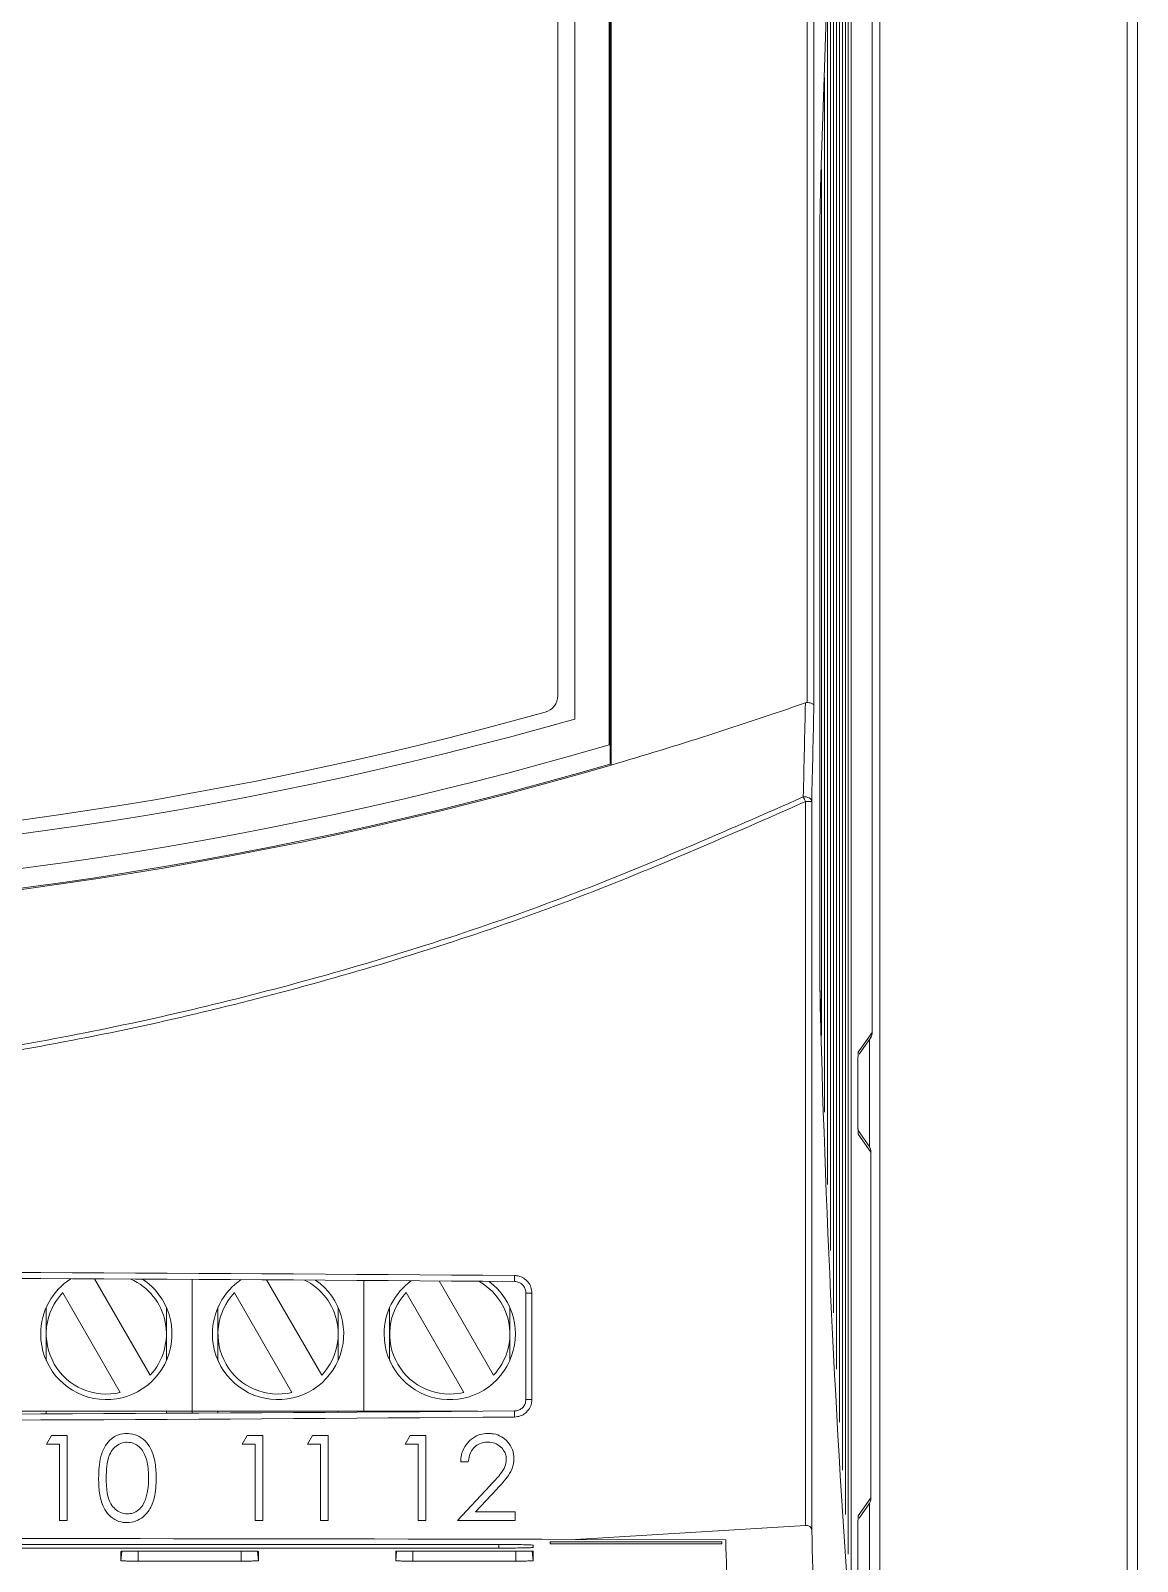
# Model space of a CAD drawing. Header units: millimetres. Extents: x -829 to 2887, y -460 to 1788.
# Drawn here: x -756.25 to -724.03, y 487.16 to 531.72 of the extents above; entities that cross this region are included whole.
import ezdxf

# ---------------------------------------------------------------- set-up
doc = ezdxf.new("R2010")
doc.units = ezdxf.units.MM
doc.layers.add('Inversor', color=4, linetype='Continuous')

msp = doc.modelspace()

# ---------------------------------------------------------------- linework, layer by layer
at = {"layer": 'Inversor', "linetype": 'Continuous', "lineweight": 15}
for p, q in [((-731.525, 600.341), (-731.525, 472.541)), ((-724.326, 472.541), (-724.326, 600.341)), ((-724.026, 472.541), (-724.026, 600.341)), ((-732.358, 570.383), (-732.358, 486.307)), ((-732.445, 487.374), (-732.445, 558.718)), ((-732.445, 487.369), (-732.445, 558.718)), ((-732.53, 557.332), (-732.53, 488.525)), ((-739.407, 545.65), (-739.404, 510.928)), ((-733.645, 512.162), (-733.645, 543.644)), ((-733.445, 543.723), (-733.445, 512.083)), ((-732.79, 492.758), (-732.79, 543.491)), ((-732.79, 492.753), (-732.79, 543.487)), ((-732.875, 539.693), (-732.875, 494.397)), ((-732.963, 496.209), (-732.963, 536.141)), ((-732.962, 496.213), (-732.962, 536.145)), ((-733.048, 533.329), (-733.048, 498.129)), ((-733.135, 500.237), (-733.135, 530.355)), ((-733.135, 500.241), (-733.135, 530.351)), ((-733.221, 527.681), (-733.221, 502.465)), ((-739.382, 525.781), (-739.405, 525.785)), ((-733.686, 488.208), (-733.686, 509.28)), ((-733.509, 509.28), (-733.509, 488.067)), ((-732.153, 501.989), (-731.75, 502.559)), ((-732.13, 501.925), (-731.805, 502.386)), ((-731.825, 499.223), (-731.825, 502.357)), ((-731.75, 502.559), (-731.75, 502.56)), ((-732.168, 500.235), (-732.168, 501.348)), ((-732.168, 501.348), (-732.168, 501.348)), ((-732.168, 500.235), (-732.168, 501.348)), ((-732.168, 500.235), (-732.168, 500.235)), ((-731.841, 499.248), (-732.16, 499.7)), ((-731.786, 499.075), (-732.153, 499.594)), ((-731.786, 499.075), (-731.786, 489.008)), ((-742.163, 495.483), (-742.163, 495.308)), ((-754.398, 495.387), (-752.777, 492.579)), ((-744.362, 495.325), (-742.777, 492.58)), ((-743.643, 492.08), (-745.32, 494.985)), ((-741.832, 491.874), (-741.832, 494.974)), ((-741.658, 494.974), (-741.832, 494.974)), ((-741.658, 491.874), (-741.658, 494.974)), ((-755.799, 493.011), (-755.799, 494.552)), ((-752.299, 494.552), (-752.299, 493.012)), ((-747.299, 494.552), (-747.299, 493.012)), ((-755.798, 491.455), (-755.798, 491.532)), ((-752.298, 491.532), (-752.298, 491.472)), ((-747.298, 491.532), (-747.298, 491.503)), ((-742.163, 491.365), (-742.163, 491.541)), ((-741.658, 491.874), (-741.832, 491.874)), ((-755.414, 490.57), (-755.414, 488.354)), ((-755.192, 488.354), (-755.192, 490.824)), ((-749.493, 490.824), (-749.95, 490.824)), ((-744.744, 490.824), (-745.201, 490.824)), ((-744.966, 490.57), (-744.966, 488.354)), ((-742.869, 489.376), (-743.826, 488.354)), ((-743.297, 488.608), (-742.68, 489.267)), ((-732.153, 488.489), (-731.786, 489.008)), ((-732.13, 488.425), (-731.841, 488.835)), ((-731.825, 485.726), (-731.825, 488.86)), ((-743.826, 488.354), (-742.148, 488.354)), ((-742.148, 488.608), (-743.297, 488.608)), ((-732.155, 488.447), (-732.153, 488.489)), ((-733.686, 488.208), (-740.392, 487.804)), ((-742.623, 487.656), (-800.623, 487.656)), ((-800.623, 487.549), (-742.623, 487.549)), ((-753.623, 487.454), (-753.623, 487.181)), ((-753.599, 487.452), (-753.623, 487.181)), ((-750.123, 487.464), (-753.123, 487.464)), ((-753.123, 487.464), (-753.123, 487.171)), ((-750.123, 487.464), (-750.123, 487.171)), ((-749.647, 487.456), (-749.623, 487.181)), ((-749.623, 487.181), (-749.623, 487.454)), ((-745.623, 487.454), (-745.623, 487.181)), ((-745.599, 487.452), (-745.623, 487.181)), ((-742.123, 487.464), (-745.123, 487.464)), ((-745.123, 487.464), (-745.123, 487.171)), ((-742.623, 487.656), (-742.623, 487.549)), ((-742.123, 487.464), (-742.123, 487.171)), ((-741.647, 487.456), (-741.623, 487.181)), ((-741.629, 487.635), (-741.623, 487.57)), ((-741.623, 487.57), (-741.623, 487.635)), ((-741.623, 487.181), (-741.623, 487.454)), ((-741.123, 487.67), (-741.123, 487.735)), ((-741.123, 487.735), (-736.123, 487.735)), ((-741.117, 487.735), (-741.123, 487.67)), ((-736.123, 487.67), (-741.123, 487.67)), ((-740.392, 487.804), (-736.014, 487.788)), ((-736.123, 487.735), (-736.123, 487.67)), ((-732.168, 486.735), (-732.168, 487.848)), ((-732.168, 487.848), (-732.168, 487.848)), ((-732.168, 486.735), (-732.168, 487.848)), ((-753.123, 487.171), (-750.123, 487.171)), ((-745.123, 487.171), (-742.123, 487.171))]:
    msp.add_line(p, q, dxfattribs=at)
at = {"layer": 'Inversor', "linetype": 'Continuous', "lineweight": 0}
for p, q in [((-732.617, 489.82), (-732.617, 552.122)), ((-732.703, 547.604), (-732.703, 491.21)), ((-739.382, 510.369), (-739.382, 545.437)), ((-739.347, 510.343), (-739.347, 545.463)), ((-740.404, 511.681), (-740.406, 544.897)), ((-740.906, 536.347), (-740.904, 512.362)), ((-739.405, 529.812), (-739.382, 529.812)), ((-739.405, 528.839), (-739.382, 528.843)), ((-739.405, 525.569), (-739.382, 525.569)), ((-733.275, 525.043), (-733.275, 505.043)), ((-739.382, 524.812), (-739.405, 524.812)), ((-733.686, 509.28), (-733.509, 509.28)), ((-751.549, 495.372), (-751.548, 491.532)), ((-749.382, 495.359), (-747.777, 492.58)), ((-746.549, 495.341), (-746.548, 491.532)), ((-753.643, 492.079), (-755.32, 494.984)), ((-748.643, 492.08), (-750.32, 494.984)), ((-750.799, 493.012), (-750.799, 494.552)), ((-745.799, 493.012), (-745.799, 494.552)), ((-742.299, 494.553), (-742.299, 493.012)), ((-751.548, 491.532), (-756.548, 491.531)), ((-751.548, 491.476), (-751.548, 491.532)), ((-746.548, 491.532), (-751.548, 491.532)), ((-750.798, 491.481), (-750.798, 491.532)), ((-746.548, 491.508), (-746.548, 491.532)), ((-743.233, 491.532), (-746.548, 491.532)), ((-745.798, 491.513), (-745.798, 491.532)), ((-755.649, 490.824), (-755.794, 490.57)), ((-755.794, 490.57), (-755.414, 490.57)), ((-755.192, 490.824), (-755.649, 490.824)), ((-749.95, 490.824), (-750.095, 490.57)), ((-750.095, 490.57), (-749.715, 490.57)), ((-749.715, 490.57), (-749.715, 488.354)), ((-749.493, 488.354), (-749.493, 490.824)), ((-748.05, 490.824), (-748.195, 490.57)), ((-748.195, 490.57), (-747.815, 490.57)), ((-747.594, 490.824), (-748.05, 490.824)), ((-747.815, 490.57), (-747.815, 488.354)), ((-747.594, 488.354), (-747.594, 490.824)), ((-745.201, 490.824), (-745.346, 490.57)), ((-745.346, 490.57), (-744.966, 490.57)), ((-744.744, 488.354), (-744.744, 490.824)), ((-743.731, 490.064), (-743.51, 490.064)), ((-755.414, 488.354), (-755.192, 488.354)), ((-749.715, 488.354), (-749.493, 488.354)), ((-747.815, 488.354), (-747.594, 488.354)), ((-744.966, 488.354), (-744.744, 488.354)), ((-742.148, 488.354), (-742.148, 488.608))]:
    msp.add_line(p, q, dxfattribs=at)
at = {"layer": 'Inversor', "linetype": 'Continuous', "lineweight": 15, "flags": 128}
for points in [[(-732.213, 587.387), (-732.248, 582.249), (-732.29, 577.191), (-732.338, 572.229), (-732.392, 567.375), (-732.453, 562.643), (-732.519, 558.045), (-732.591, 553.595), (-732.67, 549.304), (-732.753, 545.184), (-732.841, 541.246), (-732.935, 537.502), (-733.033, 533.961), (-733.136, 530.632), (-733.243, 527.526)], [(-731.805, 502.386), (-731.805, 502.386), (-731.805, 502.386), (-731.805, 502.386), (-731.805, 502.386), (-731.805, 502.386), (-731.758, 502.49), (-731.753, 502.516), (-731.751, 502.534)]]:
    msp.add_lwpolyline(points, dxfattribs=at)
at = {"layer": 'Inversor', "linetype": 'Continuous', "lineweight": 0, "flags": 128}
msp.add_lwpolyline([(-733.755, 509.413), (-733.711, 509.417), (-733.667, 509.413), (-733.624, 509.402), (-733.587, 509.386), (-733.555, 509.364), (-733.53, 509.339), (-733.515, 509.31), (-733.509, 509.28)], dxfattribs=at)
at = {"layer": 'Inversor', "linetype": 'Continuous', "lineweight": 15}
for centre, radius, start, end in [((-656.232, 525.277), 77.043, 178.32706, 180.17374), ((-741.404, 512.362), 0.5, 285.5724, 0.0039), ((-771.583, 620.732), 115, 286.2788, 289.23749), ((-771.486, 621.088), 113.737, 254.14833, 285.85954), ((-771.736, 621.202), 113.487, 254.43548, 285.5724), ((-771.486, 621.088), 114.737, 253.77069, 286.23718), ((139.869, 534.782), 873.687, 182.033618, 182.119803), ((-319.181, 514.271), 414.228, 181.61418, 184.22184), ((-732.05, 502.559), 0.3, 324.7937, 0.0136), ((-754.049, 493.782), 1.912, 122.7305, 180.0039), ((-754.049, 493.782), 1.912, 180.0039, 56.7106), ((-749.049, 493.782), 1.912, 124.1724, 180.0039), ((-749.049, 493.782), 1.912, 180.0039, 55.109), ((-744.049, 493.782), 1.912, 125.9119, 180.0039), ((-744.049, 493.782), 1.912, 180.0039, 53.2092)]:
    msp.add_arc(centre, radius, start, end, dxfattribs=at)
at = {"layer": 'Inversor', "linetype": 'Continuous', "lineweight": 0}
for centre, radius, start, end in [((-771.583, 620.732), 115, 253.681, 286.2788), ((-771.583, 620.732), 114.965, 253.69404, 286.26575), ((-734.984, 508.692), 1.425, 24.3373, 30.4034), ((-654.052, 504.827), 79.223, 179.84389, 181.6088), ((-754.049, 493.782), 1.75, 316.6055, 66.1039), ((-749.049, 493.782), 1.75, 316.6055, 63.8141), ((-744.049, 493.782), 1.75, 316.6055, 61.2025), ((-754.049, 493.782), 1.75, 136.6055, 283.4024), ((-749.049, 493.782), 1.75, 136.6055, 283.4024), ((-744.049, 493.782), 1.75, 136.6055, 283.4024)]:
    msp.add_arc(centre, radius, start, end, dxfattribs=at)
at = {"layer": 'Inversor', "linetype": 'Continuous', "lineweight": 15}
for centre, major_axis, ratio, start_param, end_param in [((-732.086, 499.075), (0.173, -0.245), 0.999087, 0.955389, 1.570796), ((-771.623, 467.793), (317.867, 0), 0.087489, 1.477982, 1.663611), ((-771.623, 467.793), (315.867, 0), 0.087489, 1.477392, 1.6642), ((-771.623, 519.055), (315.867, 0), 0.087489, 4.618985, 4.805793), ((-771.623, 519.055), (317.867, 0), 0.087489, 4.619575, 4.805203), ((-732.086, 489.008), (-0.173, -0.245), 0.999087, 1.570796, 2.186203), ((-771.623, 481.178), (317.867, 0), 0.020947, 1.472384, 1.669208)]:
    msp.add_ellipse(centre, major_axis=major_axis, ratio=ratio, start_param=start_param, end_param=end_param, dxfattribs=at)
for points, knots in [([(-731.75, 502.56), (-731.749, 502.562), (-731.749, 502.567), (-731.749, 502.581), (-731.748, 502.601), (-731.749, 503.002), (-731.748, 504.903), (-731.749, 512.929), (-731.748, 521.421), (-731.748, 530.007), (-731.748, 533.296), (-731.748, 535.699), (-731.748, 536.5)], [0, 0, 0, 0, 0.000651, 0.001253, 0.00185, 0.002596, 0.036258, 0.170905, 0.709493, 0.787687, 0.929229, 1, 1, 1, 1]), ([(-733.755, 509.413), (-733.744, 509.879), (-733.724, 510.792), (-733.703, 511.706), (-733.693, 512.154)], [0, 0, 0, 0, 0.510296, 1, 1, 1, 1]), ([(-733.645, 512.162), (-733.623, 512.161), (-733.58, 512.159), (-733.523, 512.146), (-733.478, 512.127), (-733.452, 512.106), (-733.445, 512.09), (-733.445, 512.083), (-733.445, 512.083)], [0, 0, 0, 0, 0.199643, 0.39903, 0.604719, 0.824421, 0.989285, 1, 1, 1, 1]), ([(-733.445, 512.083), (-733.455, 511.614), (-733.477, 510.679), (-733.499, 509.746), (-733.509, 509.28)], [0, 0, 0, 0, 0.501084, 1, 1, 1, 1]), ([(-733.686, 509.28), (-735.879, 508.314), (-740.28, 506.378), (-747.21, 504.11), (-754.379, 502.353), (-761.613, 501.221), (-768.815, 500.698), (-775.967, 500.76), (-783.175, 501.419), (-789.631, 502.555), (-795.277, 503.958), (-800.124, 505.46), (-804.904, 507.218), (-808.005, 508.609), (-809.561, 509.307)], [0, 0, 0, 0, 0.091973, 0.184528, 0.279001, 0.374178, 0.464028, 0.554516, 0.647012, 0.740193, 0.804853, 0.869514, 0.93452, 1, 1, 1, 1]), ([(-809.491, 509.441), (-807.96, 508.753), (-804.89, 507.374), (-800.14, 505.621), (-795.281, 504.109), (-789.704, 502.72), (-783.377, 501.596), (-776.273, 500.918), (-769.047, 500.826), (-761.803, 501.343), (-754.629, 502.455), (-747.548, 504.165), (-740.539, 506.431), (-736.021, 508.417), (-733.755, 509.413)], [0, 0, 0, 0, 0.064569, 0.129452, 0.194335, 0.259814, 0.349674, 0.440157, 0.532637, 0.625816, 0.717712, 0.810266, 0.904809, 1, 1, 1, 1]), ([(-732.168, 501.348), (-732.168, 501.388), (-732.168, 501.499), (-732.166, 501.674), (-732.163, 501.842), (-732.158, 501.96), (-732.154, 501.979), (-732.153, 501.989)], [0, 0, 0, 0, 0.121418, 0.339049, 0.560037, 0.779957, 1, 1, 1, 1]), ([(-732.167, 501.381), (-732.167, 501.425), (-732.167, 501.546), (-732.165, 501.73), (-732.162, 501.868), (-732.158, 501.934), (-732.157, 501.937), (-732.157, 501.938)], [0, 0, 0, 0, 0.161602, 0.446912, 0.73558, 0.913648, 1, 1, 1, 1]), ([(-732.157, 499.642), (-732.157, 499.642), (-732.157, 499.64), (-732.158, 499.652), (-732.16, 499.689), (-732.163, 499.787), (-732.167, 499.956), (-732.168, 500.125), (-732.168, 500.224), (-732.168, 500.247)], [0, 0, 0, 0, 0.0020987, 0.0732241, 0.1972271, 0.4013016, 0.6515773, 0.9197318, 1, 1, 1, 1]), ([(-732.153, 499.594), (-732.154, 499.597), (-732.156, 499.608), (-732.16, 499.681), (-732.164, 499.825), (-732.167, 500.018), (-732.168, 500.162), (-732.168, 500.235)], [0, 0, 0, 0, 0.121534, 0.339172, 0.560143, 0.780018, 1, 1, 1, 1]), ([(-741.658, 494.974), (-741.664, 495.031), (-741.675, 495.145), (-741.762, 495.297), (-741.89, 495.412), (-742.032, 495.474), (-742.126, 495.481), (-742.163, 495.483)], [0, 0, 0, 0, 0.21433, 0.428892, 0.643919, 0.859893, 1, 1, 1, 1]), ([(-741.832, 494.974), (-741.836, 495.012), (-741.843, 495.086), (-741.9, 495.186), (-741.984, 495.261), (-742.077, 495.301), (-742.139, 495.306), (-742.163, 495.308)], [0, 0, 0, 0, 0.214197, 0.428799, 0.643753, 0.859764, 1, 1, 1, 1]), ([(-742.163, 491.365), (-742.105, 491.371), (-741.991, 491.384), (-741.839, 491.473), (-741.724, 491.604), (-741.666, 491.746), (-741.66, 491.839), (-741.658, 491.874)], [0, 0, 0, 0, 0.2167526, 0.4338085, 0.6503641, 0.8660348, 1, 1, 1, 1]), ([(-742.163, 491.541), (-742.125, 491.545), (-742.05, 491.553), (-741.951, 491.612), (-741.876, 491.697), (-741.837, 491.79), (-741.834, 491.851), (-741.832, 491.874)], [0, 0, 0, 0, 0.216719, 0.433699, 0.650283, 0.865978, 1, 1, 1, 1]), ([(-753.448, 490.887), (-753.532, 490.879), (-753.699, 490.863), (-753.918, 490.733), (-754.104, 490.516), (-754.261, 490.13), (-754.269, 489.799), (-754.274, 489.588)], [0, 0, 0, 0, 0.144524, 0.289604, 0.430063, 0.635641, 1, 1, 1, 1]), ([(-754.052, 489.589), (-754.05, 489.703), (-754.045, 489.931), (-753.985, 490.23), (-753.852, 490.454), (-753.685, 490.585), (-753.536, 490.629), (-753.456, 490.633), (-753.441, 490.634)], [0, 0, 0, 0, 0.252805, 0.507331, 0.66387, 0.821432, 0.966883, 1, 1, 1, 1]), ([(-752.596, 489.588), (-752.6, 489.734), (-752.608, 490.027), (-752.719, 490.404), (-752.911, 490.682), (-753.14, 490.84), (-753.334, 490.885), (-753.434, 490.887), (-753.448, 490.887)], [0, 0, 0, 0, 0.2515761, 0.5055402, 0.665174, 0.8258929, 0.9759109, 1, 1, 1, 1]), ([(-753.441, 490.634), (-753.377, 490.626), (-753.249, 490.61), (-753.085, 490.503), (-752.942, 490.317), (-752.832, 490.006), (-752.823, 489.745), (-752.818, 489.589)], [0, 0, 0, 0, 0.141398, 0.283261, 0.421496, 0.656129, 1, 1, 1, 1]), ([(-742.926, 490.887), (-743.02, 490.879), (-743.21, 490.863), (-743.449, 490.715), (-743.626, 490.508), (-743.715, 490.281), (-743.727, 490.127), (-743.731, 490.064)], [0, 0, 0, 0, 0.220326, 0.442681, 0.638307, 0.853006, 1, 1, 1, 1]), ([(-742.937, 490.634), (-742.87, 490.628), (-742.735, 490.616), (-742.566, 490.508), (-742.453, 490.37), (-742.406, 490.237), (-742.403, 490.16), (-742.402, 490.133)], [0, 0, 0, 0, 0.24677, 0.495883, 0.715857, 0.899794, 1, 1, 1, 1]), ([(-742.18, 490.153), (-742.188, 490.24), (-742.204, 490.415), (-742.343, 490.639), (-742.534, 490.805), (-742.741, 490.879), (-742.874, 490.885), (-742.926, 490.887)], [0, 0, 0, 0, 0.222708, 0.447172, 0.656791, 0.866147, 1, 1, 1, 1]), ([(-742.68, 489.267), (-742.62, 489.331), (-742.502, 489.459), (-742.337, 489.663), (-742.203, 489.893), (-742.187, 490.067), (-742.18, 490.153)], [0, 0, 0, 0, 0.25124, 0.502651, 0.755796, 1, 1, 1, 1]), ([(-753.448, 488.291), (-753.363, 488.299), (-753.191, 488.316), (-752.965, 488.452), (-752.766, 488.682), (-752.613, 489.07), (-752.602, 489.395), (-752.596, 489.588)], [0, 0, 0, 0, 0.147631, 0.295614, 0.442684, 0.66773, 1, 1, 1, 1]), ([(-752.818, 489.589), (-752.819, 489.536), (-752.82, 489.431), (-752.839, 489.221), (-752.882, 489.069), (-752.911, 488.968)], [0, 0, 0, 0, 0.250457, 0.501003, 1, 1, 1, 1]), ([(-732.168, 487.848), (-732.168, 487.888), (-732.168, 487.999), (-732.166, 488.174), (-732.163, 488.342), (-732.158, 488.46), (-732.154, 488.479), (-732.153, 488.489)], [0, 0, 0, 0, 0.121391, 0.339029, 0.560024, 0.77995, 1, 1, 1, 1]), ([(-732.167, 487.881), (-732.167, 487.925), (-732.167, 488.046), (-732.165, 488.23), (-732.162, 488.368), (-732.158, 488.434), (-732.157, 488.437), (-732.157, 488.438)], [0, 0, 0, 0, 0.161638, 0.446914, 0.735581, 0.913648, 1, 1, 1, 1]), ([(-733.509, 488.067), (-733.513, 488.089), (-733.519, 488.128), (-733.557, 488.173), (-733.603, 488.199), (-733.647, 488.209), (-733.675, 488.208), (-733.686, 488.208)], [0, 0, 0, 0, 0.310943, 0.552367, 0.741841, 0.903023, 1, 1, 1, 1]), ([(-732.702, 472.47), (-732.747, 472.838), (-732.838, 473.572), (-732.971, 475.251), (-733.102, 477.363), (-733.238, 480.137), (-733.376, 483.611), (-733.465, 486.576), (-733.509, 488.067)], [0, 0, 0, 0, 0.152577, 0.305151, 0.462053, 0.618952, 0.808417, 1, 1, 1, 1]), ([(-753.123, 487.464), (-753.18, 487.464), (-753.292, 487.464), (-753.443, 487.462), (-753.555, 487.459), (-753.614, 487.456), (-753.621, 487.454), (-753.623, 487.454)], [0, 0, 0, 0, 0.215969, 0.429755, 0.647525, 0.858193, 1, 1, 1, 1]), ([(-749.623, 487.454), (-749.629, 487.455), (-749.64, 487.457), (-749.726, 487.46), (-749.854, 487.463), (-749.994, 487.464), (-750.086, 487.464), (-750.123, 487.464)], [0, 0, 0, 0, 0.2157849, 0.4294035, 0.6470813, 0.8577627, 1, 1, 1, 1]), ([(-741.623, 487.635), (-741.634, 487.637), (-741.656, 487.642), (-741.828, 487.648), (-742.082, 487.653), (-742.363, 487.655), (-742.549, 487.656), (-742.623, 487.656)], [0, 0, 0, 0, 0.214469, 0.428951, 0.643601, 0.858128, 1, 1, 1, 1]), ([(-742.623, 487.549), (-742.511, 487.549), (-742.286, 487.55), (-741.986, 487.553), (-741.76, 487.558), (-741.64, 487.564), (-741.628, 487.568), (-741.623, 487.57)], [0, 0, 0, 0, 0.214589, 0.429212, 0.643933, 0.858441, 1, 1, 1, 1]), ([(-741.623, 487.454), (-741.629, 487.455), (-741.64, 487.457), (-741.726, 487.46), (-741.854, 487.463), (-741.994, 487.464), (-742.086, 487.464), (-742.123, 487.464)], [0, 0, 0, 0, 0.215793, 0.429457, 0.647143, 0.857833, 1, 1, 1, 1]), ([(-736.014, 487.788), (-735.979, 486.609), (-735.908, 484.243), (-735.792, 481.143), (-735.669, 478.391), (-735.532, 475.937), (-735.382, 473.845), (-735.272, 472.93), (-735.218, 472.47)], [0, 0, 0, 0, 0.153485, 0.308068, 0.466083, 0.625266, 0.811699, 1, 1, 1, 1]), ([(-753.623, 487.181), (-753.617, 487.18), (-753.606, 487.178), (-753.52, 487.175), (-753.393, 487.172), (-753.252, 487.171), (-753.16, 487.171), (-753.123, 487.171)], [0, 0, 0, 0, 0.2157668, 0.4294166, 0.6470898, 0.8577661, 1, 1, 1, 1]), ([(-750.123, 487.171), (-750.067, 487.171), (-749.954, 487.171), (-749.804, 487.173), (-749.691, 487.176), (-749.632, 487.179), (-749.626, 487.181), (-749.623, 487.181)], [0, 0, 0, 0, 0.2159692, 0.4297553, 0.6475254, 0.8581936, 1, 1, 1, 1]), ([(-745.623, 487.181), (-745.617, 487.18), (-745.606, 487.178), (-745.52, 487.175), (-745.393, 487.172), (-745.252, 487.171), (-745.16, 487.171), (-745.123, 487.171)], [0, 0, 0, 0, 0.215783, 0.429449, 0.647139, 0.857831, 1, 1, 1, 1]), ([(-742.123, 487.171), (-742.067, 487.171), (-741.954, 487.171), (-741.803, 487.173), (-741.691, 487.176), (-741.632, 487.179), (-741.626, 487.181), (-741.623, 487.181)], [0, 0, 0, 0, 0.2159692, 0.4297553, 0.6475254, 0.8581936, 1, 1, 1, 1])]:
    msp.add_open_spline(points, degree=3, knots=knots, dxfattribs=at)
msp.add_open_spline([(-733.693, 512.154), (-733.677, 512.159), (-733.661, 512.162), (-733.645, 512.162)], degree=3, dxfattribs=at)
at = {"layer": 'Inversor', "linetype": 'Continuous', "lineweight": 0}
for points, knots in [([(-743.51, 490.064), (-743.494, 490.16), (-743.469, 490.317), (-743.336, 490.494), (-743.185, 490.594), (-743.045, 490.63), (-742.962, 490.633), (-742.937, 490.634)], [0, 0, 0, 0, 0.320804, 0.52176, 0.723086, 0.915987, 1, 1, 1, 1]), ([(-742.402, 490.133), (-742.41, 490.061), (-742.427, 489.901), (-742.612, 489.648), (-742.77, 489.481), (-742.869, 489.376)], [0, 0, 0, 0, 0.235114, 0.523473, 1, 1, 1, 1]), ([(-754.274, 489.588), (-754.271, 489.443), (-754.264, 489.153), (-754.166, 488.776), (-753.98, 488.496), (-753.756, 488.34), (-753.565, 488.293), (-753.465, 488.291), (-753.448, 488.291)], [0, 0, 0, 0, 0.251531, 0.505211, 0.665197, 0.826598, 0.970127, 1, 1, 1, 1]), ([(-753.441, 488.544), (-753.505, 488.552), (-753.633, 488.568), (-753.799, 488.676), (-753.941, 488.854), (-754.045, 489.167), (-754.05, 489.426), (-754.052, 489.589)], [0, 0, 0, 0, 0.141394, 0.283273, 0.428039, 0.6392, 1, 1, 1, 1]), ([(-752.911, 488.968), (-752.934, 488.911), (-752.981, 488.797), (-753.107, 488.655), (-753.267, 488.561), (-753.386, 488.549), (-753.441, 488.544)], [0, 0, 0, 0, 0.253445, 0.508899, 0.773668, 1, 1, 1, 1]), ([(-745.123, 487.464), (-745.18, 487.464), (-745.292, 487.464), (-745.443, 487.462), (-745.555, 487.459), (-745.614, 487.456), (-745.621, 487.454), (-745.623, 487.454)], [0, 0, 0, 0, 0.2159802, 0.429777, 0.6475069, 0.8581857, 1, 1, 1, 1])]:
    msp.add_open_spline(points, degree=3, knots=knots, dxfattribs=at)

doc.saveas('drawing.dxf')
